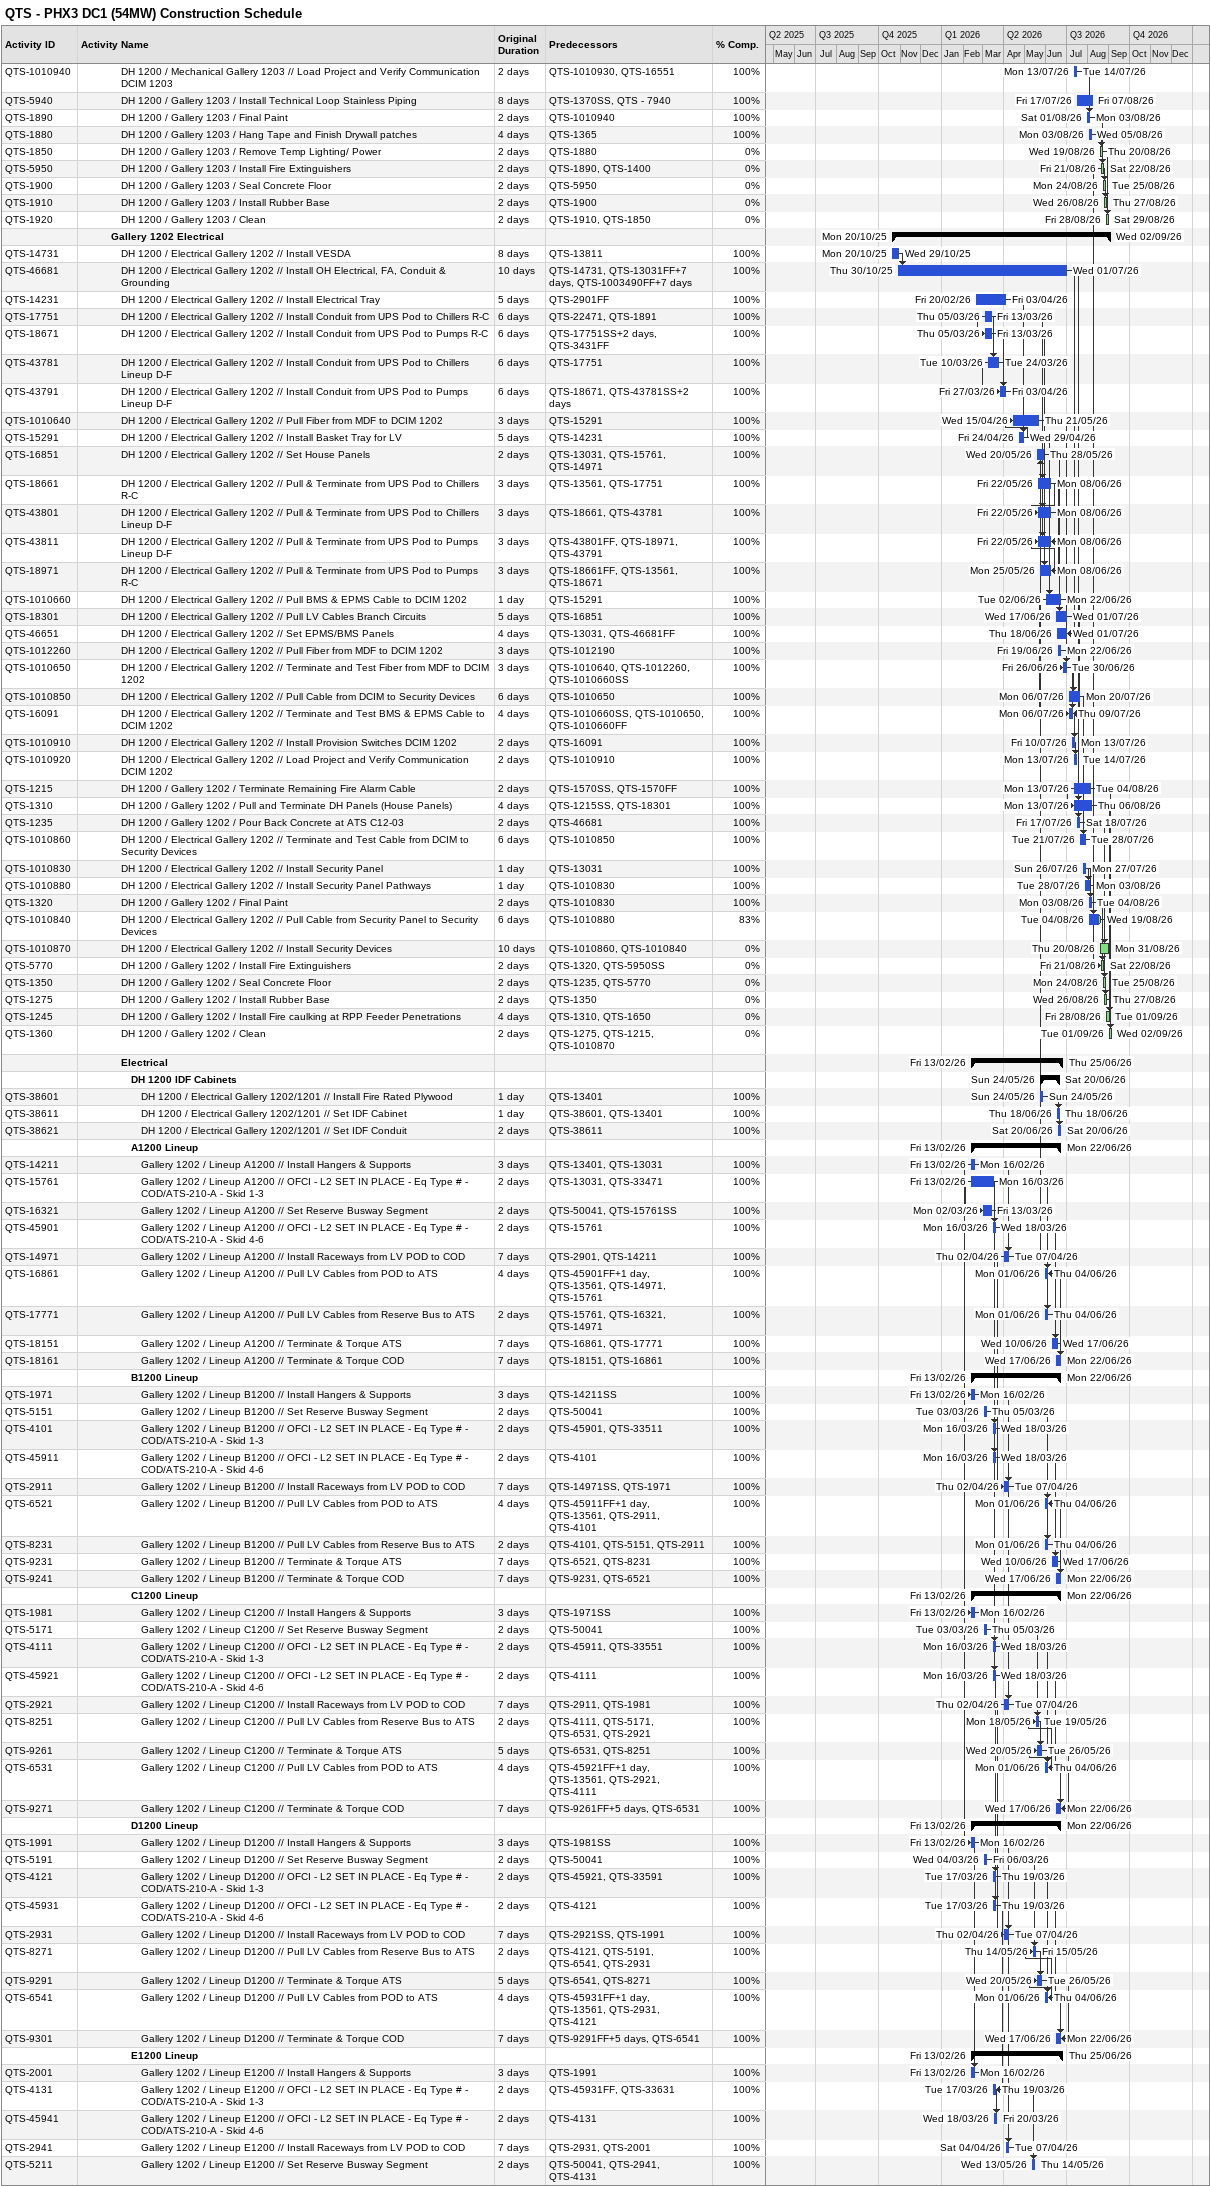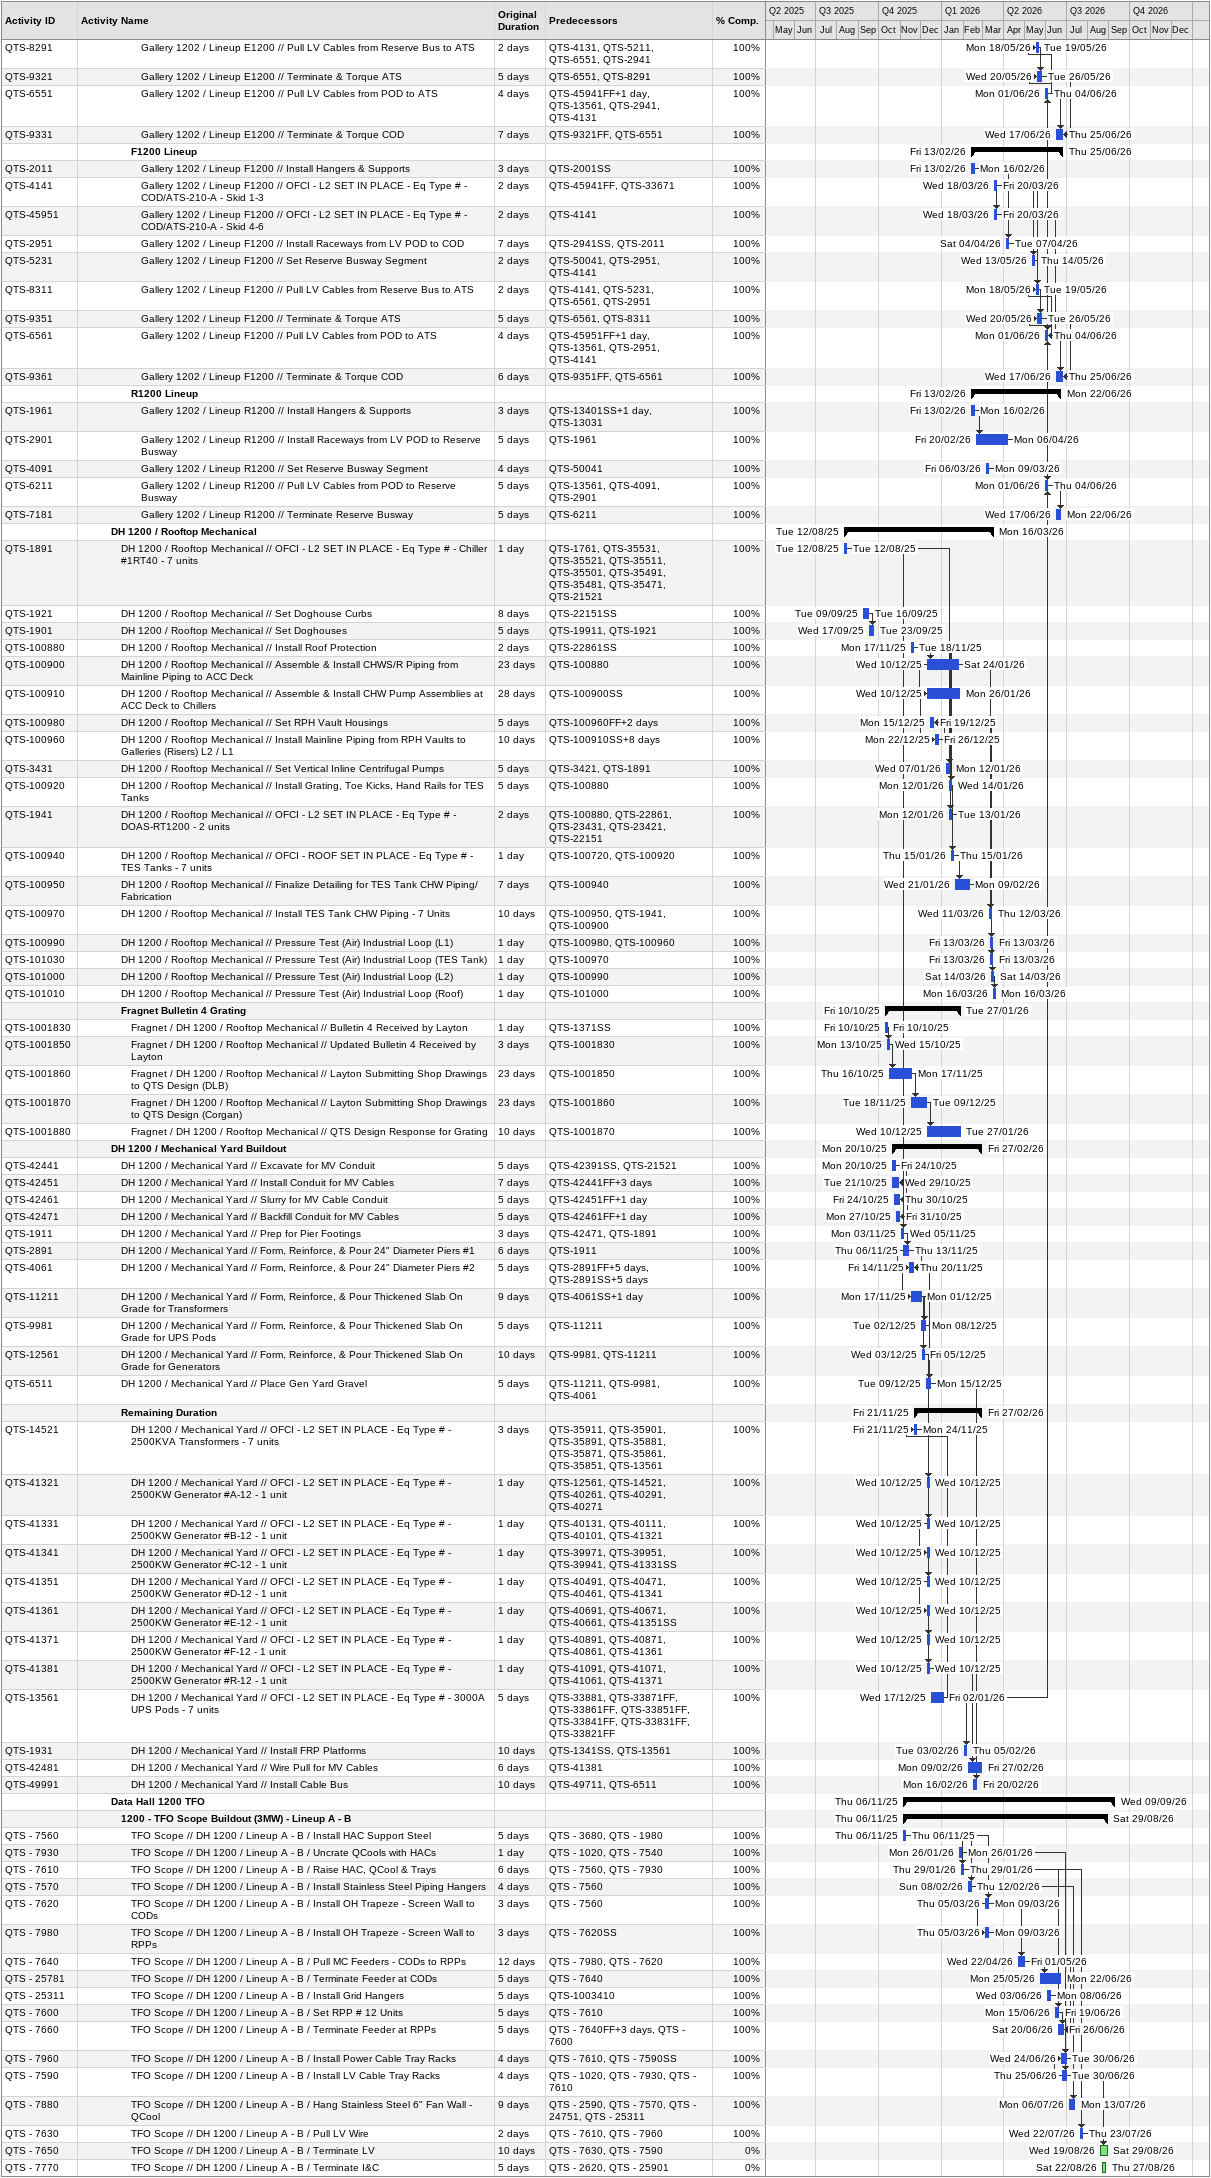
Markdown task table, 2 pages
QTS - PHX3 DC1 (54MW) Construction Schedule

| ID | Level | Task | Original duration | Start | Finish | Predecessors | % complete |
|---|---|---|---|---|---|---|---|
| QTS-1010940 | 5 | DH 1200 / Mechanical Gallery 1203 // Load Project and Verify Communication DCIM 1203 | 2d | 2026-07-13 | 2026-07-14 | QTS-1010930, QTS-16551 | 100 |
| QTS-5940 | 5 | DH 1200 / Gallery 1203 / Install Technical Loop Stainless Piping | 8d | 2026-07-17 | 2026-08-07 | QTS-1370SS, QTS - 7940 | 100 |
| QTS-1890 | 5 | DH 1200 / Gallery 1203 / Final Paint | 2d | 2026-08-01 | 2026-08-03 | QTS-1010940 | 100 |
| QTS-1880 | 5 | DH 1200 / Gallery 1203 / Hang Tape and Finish Drywall patches | 4d | 2026-08-03 | 2026-08-05 | QTS-1365 | 100 |
| QTS-1850 | 5 | DH 1200 / Gallery 1203 / Remove Temp Lighting/ Power | 2d | 2026-08-19 | 2026-08-20 | QTS-1880 | 0 |
| QTS-5950 | 5 | DH 1200 / Gallery 1203 / Install Fire Extinguishers | 2d | 2026-08-21 | 2026-08-22 | QTS-1890, QTS-1400 | 0 |
| QTS-1900 | 5 | DH 1200 / Gallery 1203 / Seal Concrete Floor | 2d | 2026-08-24 | 2026-08-25 | QTS-5950 | 0 |
| QTS-1910 | 5 | DH 1200 / Gallery 1203 / Install Rubber Base | 2d | 2026-08-26 | 2026-08-27 | QTS-1900 | 0 |
| QTS-1920 | 5 | DH 1200 / Gallery 1203 / Clean | 2d | 2026-08-28 | 2026-08-29 | QTS-1910, QTS-1850 | 0 |
|  | 4 | **Gallery 1202 Electrical** |  | 2025-10-20 | 2026-09-02 |  |  |
| QTS-14731 | 5 | DH 1200 / Electrical Gallery 1202 // Install VESDA | 8d | 2025-10-20 | 2025-10-29 | QTS-13811 | 100 |
| QTS-46681 | 5 | DH 1200 / Electrical Gallery 1202 // Install OH Electrical, FA, Conduit & Grounding | 10d | 2025-10-30 | 2026-07-01 | QTS-14731, QTS-13031FF+7d, QTS-1003490FF+7d | 100 |
| QTS-14231 | 5 | DH 1200 / Electrical Gallery 1202 // Install Electrical Tray | 5d | 2026-02-20 | 2026-04-03 | QTS-2901FF | 100 |
| QTS-17751 | 5 | DH 1200 / Electrical Gallery 1202 // Install Conduit from UPS Pod to Chillers R-C | 6d | 2026-03-05 | 2026-03-13 | QTS-22471, QTS-1891 | 100 |
| QTS-18671 | 5 | DH 1200 / Electrical Gallery 1202 // Install Conduit from UPS Pod to Pumps R-C | 6d | 2026-03-05 | 2026-03-13 | QTS-17751SS+2d, QTS-3431FF | 100 |
| QTS-43781 | 5 | DH 1200 / Electrical Gallery 1202 // Install Conduit from UPS Pod to Chillers Lineup D-F | 6d | 2026-03-10 | 2026-03-24 | QTS-17751 | 100 |
| QTS-43791 | 5 | DH 1200 / Electrical Gallery 1202 // Install Conduit from UPS Pod to Pumps Lineup D-F | 6d | 2026-03-27 | 2026-04-03 | QTS-18671, QTS-43781SS+2d | 100 |
| QTS-1010640 | 5 | DH 1200 / Electrical Gallery 1202 // Pull Fiber from MDF to DCIM 1202 | 3d | 2026-04-15 | 2026-05-21 | QTS-15291 | 100 |
| QTS-15291 | 5 | DH 1200 / Electrical Gallery 1202 // Install Basket Tray for LV | 5d | 2026-04-24 | 2026-04-29 | QTS-14231 | 100 |
| QTS-16851 | 5 | DH 1200 / Electrical Gallery 1202 // Set House Panels | 2d | 2026-05-20 | 2026-05-28 | QTS-13031, QTS-15761, QTS-14971 | 100 |
| QTS-18661 | 5 | DH 1200 / Electrical Gallery 1202 // Pull & Terminate from UPS Pod to Chillers R-C | 3d | 2026-05-22 | 2026-06-08 | QTS-13561, QTS-17751 | 100 |
| QTS-43801 | 5 | DH 1200 / Electrical Gallery 1202 // Pull & Terminate from UPS Pod to Chillers Lineup D-F | 3d | 2026-05-22 | 2026-06-08 | QTS-18661, QTS-43781 | 100 |
| QTS-43811 | 5 | DH 1200 / Electrical Gallery 1202 // Pull & Terminate from UPS Pod to Pumps Lineup D-F | 3d | 2026-05-22 | 2026-06-08 | QTS-43801FF, QTS-18971, QTS-43791 | 100 |
| QTS-18971 | 5 | DH 1200 / Electrical Gallery 1202 // Pull & Terminate from UPS Pod to Pumps R-C | 3d | 2026-05-25 | 2026-06-08 | QTS-18661FF, QTS-13561, QTS-18671 | 100 |
| QTS-1010660 | 5 | DH 1200 / Electrical Gallery 1202 // Pull BMS & EPMS Cable to DCIM 1202 | 1d | 2026-06-02 | 2026-06-22 | QTS-15291 | 100 |
| QTS-18301 | 5 | DH 1200 / Electrical Gallery 1202 // Pull LV Cables Branch Circuits | 5d | 2026-06-17 | 2026-07-01 | QTS-16851 | 100 |
| QTS-46651 | 5 | DH 1200 / Electrical Gallery 1202 // Set EPMS/BMS Panels | 4d | 2026-06-18 | 2026-07-01 | QTS-13031, QTS-46681FF | 100 |
| QTS-1012260 | 5 | DH 1200 / Electrical Gallery 1202 // Pull Fiber from MDF to DCIM 1202 | 3d | 2026-06-19 | 2026-06-22 | QTS-1012190 | 100 |
| QTS-1010650 | 5 | DH 1200 / Electrical Gallery 1202 // Terminate and Test Fiber from MDF to DCIM 1202 | 3d | 2026-06-26 | 2026-06-30 | QTS-1010640, QTS-1012260, QTS-1010660SS | 100 |
| QTS-1010850 | 5 | DH 1200 / Electrical Gallery 1202 // Pull Cable from DCIM to Security Devices | 6d | 2026-07-06 | 2026-07-20 | QTS-1010650 | 100 |
| QTS-16091 | 5 | DH 1200 / Electrical Gallery 1202 // Terminate and Test BMS & EPMS Cable to DCIM 1202 | 4d | 2026-07-06 | 2026-07-09 | QTS-1010660SS, QTS-1010650, QTS-1010660FF | 100 |
| QTS-1010910 | 5 | DH 1200 / Electrical Gallery 1202 // Install Provision Switches DCIM 1202 | 2d | 2026-07-10 | 2026-07-13 | QTS-16091 | 100 |
| QTS-1010920 | 5 | DH 1200 / Electrical Gallery 1202 // Load Project and Verify Communication DCIM 1202 | 2d | 2026-07-13 | 2026-07-14 | QTS-1010910 | 100 |
| QTS-1215 | 5 | DH 1200 / Gallery 1202 / Terminate Remaining Fire Alarm Cable | 2d | 2026-07-13 | 2026-08-04 | QTS-1570SS, QTS-1570FF | 100 |
| QTS-1310 | 5 | DH 1200 / Gallery 1202 / Pull and Terminate DH Panels (House Panels) | 4d | 2026-07-13 | 2026-08-06 | QTS-1215SS, QTS-18301 | 100 |
| QTS-1235 | 5 | DH 1200 / Gallery 1202 / Pour Back Concrete at ATS C12-03 | 2d | 2026-07-17 | 2026-07-18 | QTS-46681 | 100 |
| QTS-1010860 | 5 | DH 1200 / Electrical Gallery 1202 // Terminate and Test Cable from DCIM to Security Devices | 6d | 2026-07-21 | 2026-07-28 | QTS-1010850 | 100 |
| QTS-1010830 | 5 | DH 1200 / Electrical Gallery 1202 // Install Security Panel | 1d | 2026-07-26 | 2026-07-27 | QTS-13031 | 100 |
| QTS-1010880 | 5 | DH 1200 / Electrical Gallery 1202 // Install Security Panel Pathways | 1d | 2026-07-28 | 2026-08-03 | QTS-1010830 | 100 |
| QTS-1320 | 5 | DH 1200 / Gallery 1202 / Final Paint | 2d | 2026-08-03 | 2026-08-04 | QTS-1010830 | 100 |
| QTS-1010840 | 5 | DH 1200 / Electrical Gallery 1202 // Pull Cable from Security Panel to Security Devices | 6d | 2026-08-04 | 2026-08-19 | QTS-1010880 | 83 |
| QTS-1010870 | 5 | DH 1200 / Electrical Gallery 1202 // Install Security Devices | 10d | 2026-08-20 | 2026-08-31 | QTS-1010860, QTS-1010840 | 0 |
| QTS-5770 | 5 | DH 1200 / Gallery 1202 / Install Fire Extinguishers | 2d | 2026-08-21 | 2026-08-22 | QTS-1320, QTS-5950SS | 0 |
| QTS-1350 | 5 | DH 1200 / Gallery 1202 / Seal Concrete Floor | 2d | 2026-08-24 | 2026-08-25 | QTS-1235, QTS-5770 | 0 |
| QTS-1275 | 5 | DH 1200 / Gallery 1202 / Install Rubber Base | 2d | 2026-08-26 | 2026-08-27 | QTS-1350 | 0 |
| QTS-1245 | 5 | DH 1200 / Gallery 1202 / Install Fire caulking at RPP Feeder Penetrations | 4d | 2026-08-28 | 2026-09-01 | QTS-1310, QTS-1650 | 0 |
| QTS-1360 | 5 | DH 1200 / Gallery 1202 / Clean | 2d | 2026-09-01 | 2026-09-02 | QTS-1275, QTS-1215, QTS-1010870 | 0 |
|  | 5 | **Electrical** |  | 2026-02-13 | 2026-06-25 |  |  |
|  | 6 | **DH 1200 IDF Cabinets** |  | 2026-05-24 | 2026-06-20 |  |  |
| QTS-38601 | 7 | DH 1200 / Electrical Gallery 1202/1201 // Install Fire Rated Plywood | 1d | 2026-05-24 | 2026-05-24 | QTS-13401 | 100 |
| QTS-38611 | 7 | DH 1200 / Electrical Gallery 1202/1201 // Set IDF Cabinet | 1d | 2026-06-18 | 2026-06-18 | QTS-38601, QTS-13401 | 100 |
| QTS-38621 | 7 | DH 1200 / Electrical Gallery 1202/1201 // Set IDF Conduit | 2d | 2026-06-20 | 2026-06-20 | QTS-38611 | 100 |
|  | 6 | **A1200 Lineup** |  | 2026-02-13 | 2026-06-22 |  |  |
| QTS-14211 | 7 | Gallery 1202 / Lineup A1200 // Install Hangers & Supports | 3d | 2026-02-13 | 2026-02-16 | QTS-13401, QTS-13031 | 100 |
| QTS-15761 | 7 | Gallery 1202 / Lineup A1200 // OFCI - L2 SET IN PLACE - Eq Type # - COD/ATS-210-A - Skid 1-3 | 2d | 2026-02-13 | 2026-03-16 | QTS-13031, QTS-33471 | 100 |
| QTS-16321 | 7 | Gallery 1202 / Lineup A1200 // Set Reserve Busway Segment | 2d | 2026-03-02 | 2026-03-13 | QTS-50041, QTS-15761SS | 100 |
| QTS-45901 | 7 | Gallery 1202 / Lineup A1200 // OFCI - L2 SET IN PLACE - Eq Type # - COD/ATS-210-A - Skid 4-6 | 2d | 2026-03-16 | 2026-03-18 | QTS-15761 | 100 |
| QTS-14971 | 7 | Gallery 1202 / Lineup A1200 // Install Raceways from LV POD to COD | 7d | 2026-04-02 | 2026-04-07 | QTS-2901, QTS-14211 | 100 |
| QTS-16861 | 7 | Gallery 1202 / Lineup A1200 // Pull LV Cables from POD to ATS | 4d | 2026-06-01 | 2026-06-04 | QTS-45901FF+1d, QTS-13561, QTS-14971, QTS-15761 | 100 |
| QTS-17771 | 7 | Gallery 1202 / Lineup A1200 // Pull LV Cables from Reserve Bus to ATS | 2d | 2026-06-01 | 2026-06-04 | QTS-15761, QTS-16321, QTS-14971 | 100 |
| QTS-18151 | 7 | Gallery 1202 / Lineup A1200 // Terminate & Torque ATS | 7d | 2026-06-10 | 2026-06-17 | QTS-16861, QTS-17771 | 100 |
| QTS-18161 | 7 | Gallery 1202 / Lineup A1200 // Terminate & Torque COD | 7d | 2026-06-17 | 2026-06-22 | QTS-18151, QTS-16861 | 100 |
|  | 6 | **B1200 Lineup** |  | 2026-02-13 | 2026-06-22 |  |  |
| QTS-1971 | 7 | Gallery 1202 / Lineup B1200 // Install Hangers & Supports | 3d | 2026-02-13 | 2026-02-16 | QTS-14211SS | 100 |
| QTS-5151 | 7 | Gallery 1202 / Lineup B1200 // Set Reserve Busway Segment | 2d | 2026-03-03 | 2026-03-05 | QTS-50041 | 100 |
| QTS-4101 | 7 | Gallery 1202 / Lineup B1200 // OFCI - L2 SET IN PLACE - Eq Type # - COD/ATS-210-A - Skid 1-3 | 2d | 2026-03-16 | 2026-03-18 | QTS-45901, QTS-33511 | 100 |
| QTS-45911 | 7 | Gallery 1202 / Lineup B1200 // OFCI - L2 SET IN PLACE - Eq Type # - COD/ATS-210-A - Skid 4-6 | 2d | 2026-03-16 | 2026-03-18 | QTS-4101 | 100 |
| QTS-2911 | 7 | Gallery 1202 / Lineup B1200 // Install Raceways from LV POD to COD | 7d | 2026-04-02 | 2026-04-07 | QTS-14971SS, QTS-1971 | 100 |
| QTS-6521 | 7 | Gallery 1202 / Lineup B1200 // Pull LV Cables from POD to ATS | 4d | 2026-06-01 | 2026-06-04 | QTS-45911FF+1d, QTS-13561, QTS-2911, QTS-4101 | 100 |
| QTS-8231 | 7 | Gallery 1202 / Lineup B1200 // Pull LV Cables from Reserve Bus to ATS | 2d | 2026-06-01 | 2026-06-04 | QTS-4101, QTS-5151, QTS-2911 | 100 |
| QTS-9231 | 7 | Gallery 1202 / Lineup B1200 // Terminate & Torque ATS | 7d | 2026-06-10 | 2026-06-17 | QTS-6521, QTS-8231 | 100 |
| QTS-9241 | 7 | Gallery 1202 / Lineup B1200 // Terminate & Torque COD | 7d | 2026-06-17 | 2026-06-22 | QTS-9231, QTS-6521 | 100 |
|  | 6 | **C1200 Lineup** |  | 2026-02-13 | 2026-06-22 |  |  |
| QTS-1981 | 7 | Gallery 1202 / Lineup C1200 // Install Hangers & Supports | 3d | 2026-02-13 | 2026-02-16 | QTS-1971SS | 100 |
| QTS-5171 | 7 | Gallery 1202 / Lineup C1200 // Set Reserve Busway Segment | 2d | 2026-03-03 | 2026-03-05 | QTS-50041 | 100 |
| QTS-4111 | 7 | Gallery 1202 / Lineup C1200 // OFCI - L2 SET IN PLACE - Eq Type # - COD/ATS-210-A - Skid 1-3 | 2d | 2026-03-16 | 2026-03-18 | QTS-45911, QTS-33551 | 100 |
| QTS-45921 | 7 | Gallery 1202 / Lineup C1200 // OFCI - L2 SET IN PLACE - Eq Type # - COD/ATS-210-A - Skid 4-6 | 2d | 2026-03-16 | 2026-03-18 | QTS-4111 | 100 |
| QTS-2921 | 7 | Gallery 1202 / Lineup C1200 // Install Raceways from LV POD to COD | 7d | 2026-04-02 | 2026-04-07 | QTS-2911, QTS-1981 | 100 |
| QTS-8251 | 7 | Gallery 1202 / Lineup C1200 // Pull LV Cables from Reserve Bus to ATS | 2d | 2026-05-18 | 2026-05-19 | QTS-4111, QTS-5171, QTS-6531, QTS-2921 | 100 |
| QTS-9261 | 7 | Gallery 1202 / Lineup C1200 // Terminate & Torque ATS | 5d | 2026-05-20 | 2026-05-26 | QTS-6531, QTS-8251 | 100 |
| QTS-6531 | 7 | Gallery 1202 / Lineup C1200 // Pull LV Cables from POD to ATS | 4d | 2026-06-01 | 2026-06-04 | QTS-45921FF+1d, QTS-13561, QTS-2921, QTS-4111 | 100 |
| QTS-9271 | 7 | Gallery 1202 / Lineup C1200 // Terminate & Torque COD | 7d | 2026-06-17 | 2026-06-22 | QTS-9261FF+5d, QTS-6531 | 100 |
|  | 6 | **D1200 Lineup** |  | 2026-02-13 | 2026-06-22 |  |  |
| QTS-1991 | 7 | Gallery 1202 / Lineup D1200 // Install Hangers & Supports | 3d | 2026-02-13 | 2026-02-16 | QTS-1981SS | 100 |
| QTS-5191 | 7 | Gallery 1202 / Lineup D1200 // Set Reserve Busway Segment | 2d | 2026-03-04 | 2026-03-06 | QTS-50041 | 100 |
| QTS-4121 | 7 | Gallery 1202 / Lineup D1200 // OFCI - L2 SET IN PLACE - Eq Type # - COD/ATS-210-A - Skid 1-3 | 2d | 2026-03-17 | 2026-03-19 | QTS-45921, QTS-33591 | 100 |
| QTS-45931 | 7 | Gallery 1202 / Lineup D1200 // OFCI - L2 SET IN PLACE - Eq Type # - COD/ATS-210-A - Skid 4-6 | 2d | 2026-03-17 | 2026-03-19 | QTS-4121 | 100 |
| QTS-2931 | 7 | Gallery 1202 / Lineup D1200 // Install Raceways from LV POD to COD | 7d | 2026-04-02 | 2026-04-07 | QTS-2921SS, QTS-1991 | 100 |
| QTS-8271 | 7 | Gallery 1202 / Lineup D1200 // Pull LV Cables from Reserve Bus to ATS | 2d | 2026-05-14 | 2026-05-15 | QTS-4121, QTS-5191, QTS-6541, QTS-2931 | 100 |
| QTS-9291 | 7 | Gallery 1202 / Lineup D1200 // Terminate & Torque ATS | 5d | 2026-05-20 | 2026-05-26 | QTS-6541, QTS-8271 | 100 |
| QTS-6541 | 7 | Gallery 1202 / Lineup D1200 // Pull LV Cables from POD to ATS | 4d | 2026-06-01 | 2026-06-04 | QTS-45931FF+1d, QTS-13561, QTS-2931, QTS-4121 | 100 |
| QTS-9301 | 7 | Gallery 1202 / Lineup D1200 // Terminate & Torque COD | 7d | 2026-06-17 | 2026-06-22 | QTS-9291FF+5d, QTS-6541 | 100 |
|  | 6 | **E1200 Lineup** |  | 2026-02-13 | 2026-06-25 |  |  |
| QTS-2001 | 7 | Gallery 1202 / Lineup E1200 // Install Hangers & Supports | 3d | 2026-02-13 | 2026-02-16 | QTS-1991 | 100 |
| QTS-4131 | 7 | Gallery 1202 / Lineup E1200 // OFCI - L2 SET IN PLACE - Eq Type # - COD/ATS-210-A - Skid 1-3 | 2d | 2026-03-17 | 2026-03-19 | QTS-45931FF, QTS-33631 | 100 |
| QTS-45941 | 7 | Gallery 1202 / Lineup E1200 // OFCI - L2 SET IN PLACE - Eq Type # - COD/ATS-210-A - Skid 4-6 | 2d | 2026-03-18 | 2026-03-20 | QTS-4131 | 100 |
| QTS-2941 | 7 | Gallery 1202 / Lineup E1200 // Install Raceways from LV POD to COD | 7d | 2026-04-04 | 2026-04-07 | QTS-2931, QTS-2001 | 100 |
| QTS-5211 | 7 | Gallery 1202 / Lineup E1200 // Set Reserve Busway Segment | 2d | 2026-05-13 | 2026-05-14 | QTS-50041, QTS-2941, QTS-4131 | 100 |
| QTS-8291 | 7 | Gallery 1202 / Lineup E1200 // Pull LV Cables from Reserve Bus to ATS | 2d | 2026-05-18 | 2026-05-19 | QTS-4131, QTS-5211, QTS-6551, QTS-2941 | 100 |
| QTS-9321 | 7 | Gallery 1202 / Lineup E1200 // Terminate & Torque ATS | 5d | 2026-05-20 | 2026-05-26 | QTS-6551, QTS-8291 | 100 |
| QTS-6551 | 7 | Gallery 1202 / Lineup E1200 // Pull LV Cables from POD to ATS | 4d | 2026-06-01 | 2026-06-04 | QTS-45941FF+1d, QTS-13561, QTS-2941, QTS-4131 | 100 |
| QTS-9331 | 7 | Gallery 1202 / Lineup E1200 // Terminate & Torque COD | 7d | 2026-06-17 | 2026-06-25 | QTS-9321FF, QTS-6551 | 100 |
|  | 6 | **F1200 Lineup** |  | 2026-02-13 | 2026-06-25 |  |  |
| QTS-2011 | 7 | Gallery 1202 / Lineup F1200 // Install Hangers & Supports | 3d | 2026-02-13 | 2026-02-16 | QTS-2001SS | 100 |
| QTS-4141 | 7 | Gallery 1202 / Lineup F1200 // OFCI - L2 SET IN PLACE - Eq Type # - COD/ATS-210-A - Skid 1-3 | 2d | 2026-03-18 | 2026-03-20 | QTS-45941FF, QTS-33671 | 100 |
| QTS-45951 | 7 | Gallery 1202 / Lineup F1200 // OFCI - L2 SET IN PLACE - Eq Type # - COD/ATS-210-A - Skid 4-6 | 2d | 2026-03-18 | 2026-03-20 | QTS-4141 | 100 |
| QTS-2951 | 7 | Gallery 1202 / Lineup F1200 // Install Raceways from LV POD to COD | 7d | 2026-04-04 | 2026-04-07 | QTS-2941SS, QTS-2011 | 100 |
| QTS-5231 | 7 | Gallery 1202 / Lineup F1200 // Set Reserve Busway Segment | 2d | 2026-05-13 | 2026-05-14 | QTS-50041, QTS-2951, QTS-4141 | 100 |
| QTS-8311 | 7 | Gallery 1202 / Lineup F1200 // Pull LV Cables from Reserve Bus to ATS | 2d | 2026-05-18 | 2026-05-19 | QTS-4141, QTS-5231, QTS-6561, QTS-2951 | 100 |
| QTS-9351 | 7 | Gallery 1202 / Lineup F1200 // Terminate & Torque ATS | 5d | 2026-05-20 | 2026-05-26 | QTS-6561, QTS-8311 | 100 |
| QTS-6561 | 7 | Gallery 1202 / Lineup F1200 // Pull LV Cables from POD to ATS | 4d | 2026-06-01 | 2026-06-04 | QTS-45951FF+1d, QTS-13561, QTS-2951, QTS-4141 | 100 |
| QTS-9361 | 7 | Gallery 1202 / Lineup F1200 // Terminate & Torque COD | 6d | 2026-06-17 | 2026-06-25 | QTS-9351FF, QTS-6561 | 100 |
|  | 6 | **R1200 Lineup** |  | 2026-02-13 | 2026-06-22 |  |  |
| QTS-1961 | 7 | Gallery 1202 / Lineup R1200 // Install Hangers & Supports | 3d | 2026-02-13 | 2026-02-16 | QTS-13401SS+1d, QTS-13031 | 100 |
| QTS-2901 | 7 | Gallery 1202 / Lineup R1200 // Install Raceways from LV POD to Reserve Busway | 5d | 2026-02-20 | 2026-04-06 | QTS-1961 | 100 |
| QTS-4091 | 7 | Gallery 1202 / Lineup R1200 // Set Reserve Busway Segment | 4d | 2026-03-06 | 2026-03-09 | QTS-50041 | 100 |
| QTS-6211 | 7 | Gallery 1202 / Lineup R1200 // Pull LV Cables from POD to Reserve Busway | 5d | 2026-06-01 | 2026-06-04 | QTS-13561, QTS-4091, QTS-2901 | 100 |
| QTS-7181 | 7 | Gallery 1202 / Lineup R1200 // Terminate Reserve Busway | 5d | 2026-06-17 | 2026-06-22 | QTS-6211 | 100 |
|  | 4 | **DH 1200 / Rooftop Mechanical** |  | 2025-08-12 | 2026-03-16 |  |  |
| QTS-1891 | 5 | DH 1200 / Rooftop Mechanical // OFCI - L2 SET IN PLACE - Eq Type # - Chiller #1RT40 - 7 units | 1d | 2025-08-12 | 2025-08-12 | QTS-1761, QTS-35531, QTS-35521, QTS-35511, QTS-35501, QTS-35491, QTS-35481, QTS-35471, QTS-21521 | 100 |
| QTS-1921 | 5 | DH 1200 / Rooftop Mechanical // Set Doghouse Curbs | 8d | 2025-09-09 | 2025-09-16 | QTS-22151SS | 100 |
| QTS-1901 | 5 | DH 1200 / Rooftop Mechanical // Set Doghouses | 5d | 2025-09-17 | 2025-09-23 | QTS-19911, QTS-1921 | 100 |
| QTS-100880 | 5 | DH 1200 / Rooftop Mechanical // Install Roof Protection | 2d | 2025-11-17 | 2025-11-18 | QTS-22861SS | 100 |
| QTS-100900 | 5 | DH 1200 / Rooftop Mechanical // Assemble & Install CHWS/R Piping from Mainline Piping to ACC Deck | 23d | 2025-12-10 | 2026-01-24 | QTS-100880 | 100 |
| QTS-100910 | 5 | DH 1200 / Rooftop Mechanical // Assemble & Install CHW Pump Assemblies at ACC Deck to Chillers | 28d | 2025-12-10 | 2026-01-26 | QTS-100900SS | 100 |
| QTS-100980 | 5 | DH 1200 / Rooftop Mechanical // Set RPH Vault Housings | 5d | 2025-12-15 | 2025-12-19 | QTS-100960FF+2d | 100 |
| QTS-100960 | 5 | DH 1200 / Rooftop Mechanical // Install Mainline Piping from RPH Vaults to Galleries (Risers) L2 / L1 | 10d | 2025-12-22 | 2025-12-26 | QTS-100910SS+8d | 100 |
| QTS-3431 | 5 | DH 1200 / Rooftop Mechanical // Set Vertical Inline Centrifugal Pumps | 5d | 2026-01-07 | 2026-01-12 | QTS-3421, QTS-1891 | 100 |
| QTS-100920 | 5 | DH 1200 / Rooftop Mechanical // Install Grating, Toe Kicks, Hand Rails for TES Tanks | 5d | 2026-01-12 | 2026-01-14 | QTS-100880 | 100 |
| QTS-1941 | 5 | DH 1200 / Rooftop Mechanical // OFCI - L2 SET IN PLACE - Eq Type # - DOAS-RT1200 - 2 units | 2d | 2026-01-12 | 2026-01-13 | QTS-100880, QTS-22861, QTS-23431, QTS-23421, QTS-22151 | 100 |
| QTS-100940 | 5 | DH 1200 / Rooftop Mechanical // OFCI - ROOF SET IN PLACE - Eq Type # - TES Tanks - 7 units | 1d | 2026-01-15 | 2026-01-15 | QTS-100720, QTS-100920 | 100 |
| QTS-100950 | 5 | DH 1200 / Rooftop Mechanical // Finalize Detailing for TES Tank CHW Piping/ Fabrication | 7d | 2026-01-21 | 2026-02-09 | QTS-100940 | 100 |
| QTS-100970 | 5 | DH 1200 / Rooftop Mechanical // Install TES Tank CHW Piping - 7 Units | 10d | 2026-03-11 | 2026-03-12 | QTS-100950, QTS-1941, QTS-100900 | 100 |
| QTS-100990 | 5 | DH 1200 / Rooftop Mechanical // Pressure Test (Air) Industrial Loop (L1) | 1d | 2026-03-13 | 2026-03-13 | QTS-100980, QTS-100960 | 100 |
| QTS-101030 | 5 | DH 1200 / Rooftop Mechanical // Pressure Test (Air) Industrial Loop (TES Tank) | 1d | 2026-03-13 | 2026-03-13 | QTS-100970 | 100 |
| QTS-101000 | 5 | DH 1200 / Rooftop Mechanical // Pressure Test (Air) Industrial Loop (L2) | 1d | 2026-03-14 | 2026-03-14 | QTS-100990 | 100 |
| QTS-101010 | 5 | DH 1200 / Rooftop Mechanical // Pressure Test (Air) Industrial Loop (Roof) | 1d | 2026-03-16 | 2026-03-16 | QTS-101000 | 100 |
|  | 5 | **Fragnet Bulletin 4 Grating** |  | 2025-10-10 | 2026-01-27 |  |  |
| QTS-1001830 | 6 | Fragnet / DH 1200 / Rooftop Mechanical // Bulletin 4 Received by Layton | 1d | 2025-10-10 | 2025-10-10 | QTS-1371SS | 100 |
| QTS-1001850 | 6 | Fragnet / DH 1200 / Rooftop Mechanical // Updated Bulletin 4 Received by Layton | 3d | 2025-10-13 | 2025-10-15 | QTS-1001830 | 100 |
| QTS-1001860 | 6 | Fragnet / DH 1200 / Rooftop Mechanical // Layton Submitting Shop Drawings to QTS Design (DLB) | 23d | 2025-10-16 | 2025-11-17 | QTS-1001850 | 100 |
| QTS-1001870 | 6 | Fragnet / DH 1200 / Rooftop Mechanical // Layton Submitting Shop Drawings to QTS Design (Corgan) | 23d | 2025-11-18 | 2025-12-09 | QTS-1001860 | 100 |
| QTS-1001880 | 6 | Fragnet / DH 1200 / Rooftop Mechanical // QTS Design Response for Grating | 10d | 2025-12-10 | 2026-01-27 | QTS-1001870 | 100 |
|  | 4 | **DH 1200 / Mechanical Yard Buildout** |  | 2025-10-20 | 2026-02-27 |  |  |
| QTS-42441 | 5 | DH 1200 / Mechanical Yard // Excavate for MV Conduit | 5d | 2025-10-20 | 2025-10-24 | QTS-42391SS, QTS-21521 | 100 |
| QTS-42451 | 5 | DH 1200 / Mechanical Yard // Install Conduit for MV Cables | 7d | 2025-10-21 | 2025-10-29 | QTS-42441FF+3d | 100 |
| QTS-42461 | 5 | DH 1200 / Mechanical Yard // Slurry for MV Cable Conduit | 5d | 2025-10-24 | 2025-10-30 | QTS-42451FF+1d | 100 |
| QTS-42471 | 5 | DH 1200 / Mechanical Yard // Backfill Conduit for MV Cables | 5d | 2025-10-27 | 2025-10-31 | QTS-42461FF+1d | 100 |
| QTS-1911 | 5 | DH 1200 / Mechanical Yard // Prep for Pier Footings | 3d | 2025-11-03 | 2025-11-05 | QTS-42471, QTS-1891 | 100 |
| QTS-2891 | 5 | DH 1200 / Mechanical Yard // Form, Reinforce, & Pour 24" Diameter Piers #1 | 6d | 2025-11-06 | 2025-11-13 | QTS-1911 | 100 |
| QTS-4061 | 5 | DH 1200 / Mechanical Yard // Form, Reinforce, & Pour 24" Diameter Piers #2 | 5d | 2025-11-14 | 2025-11-20 | QTS-2891FF+5d, QTS-2891SS+5d | 100 |
| QTS-11211 | 5 | DH 1200 / Mechanical Yard // Form, Reinforce, & Pour Thickened Slab On Grade for Transformers | 9d | 2025-11-17 | 2025-12-01 | QTS-4061SS+1d | 100 |
| QTS-9981 | 5 | DH 1200 / Mechanical Yard // Form, Reinforce, & Pour Thickened Slab On Grade for UPS Pods | 5d | 2025-12-02 | 2025-12-08 | QTS-11211 | 100 |
| QTS-12561 | 5 | DH 1200 / Mechanical Yard // Form, Reinforce, & Pour Thickened Slab On Grade for Generators | 10d | 2025-12-03 | 2025-12-05 | QTS-9981, QTS-11211 | 100 |
| QTS-6511 | 5 | DH 1200 / Mechanical Yard // Place Gen Yard Gravel | 5d | 2025-12-09 | 2025-12-15 | QTS-11211, QTS-9981, QTS-4061 | 100 |
|  | 5 | **Remaining Duration** |  | 2025-11-21 | 2026-02-27 |  |  |
| QTS-14521 | 6 | DH 1200 / Mechanical Yard // OFCI - L2 SET IN PLACE - Eq Type # - 2500KVA Transformers - 7 units | 3d | 2025-11-21 | 2025-11-24 | QTS-35911, QTS-35901, QTS-35891, QTS-35881, QTS-35871, QTS-35861, QTS-35851, QTS-13561 | 100 |
| QTS-41321 | 6 | DH 1200 / Mechanical Yard // OFCI - L2 SET IN PLACE - Eq Type # - 2500KW Generator #A-12 - 1 unit | 1d | 2025-12-10 | 2025-12-10 | QTS-12561, QTS-14521, QTS-40261, QTS-40291, QTS-40271 | 100 |
| QTS-41331 | 6 | DH 1200 / Mechanical Yard // OFCI - L2 SET IN PLACE - Eq Type # - 2500KW Generator #B-12 - 1 unit | 1d | 2025-12-10 | 2025-12-10 | QTS-40131, QTS-40111, QTS-40101, QTS-41321 | 100 |
| QTS-41341 | 6 | DH 1200 / Mechanical Yard // OFCI - L2 SET IN PLACE - Eq Type # - 2500KW Generator #C-12 - 1 unit | 1d | 2025-12-10 | 2025-12-10 | QTS-39971, QTS-39951, QTS-39941, QTS-41331SS | 100 |
| QTS-41351 | 6 | DH 1200 / Mechanical Yard // OFCI - L2 SET IN PLACE - Eq Type # - 2500KW Generator #D-12 - 1 unit | 1d | 2025-12-10 | 2025-12-10 | QTS-40491, QTS-40471, QTS-40461, QTS-41341 | 100 |
| QTS-41361 | 6 | DH 1200 / Mechanical Yard // OFCI - L2 SET IN PLACE - Eq Type # - 2500KW Generator #E-12 - 1 unit | 1d | 2025-12-10 | 2025-12-10 | QTS-40691, QTS-40671, QTS-40661, QTS-41351SS | 100 |
| QTS-41371 | 6 | DH 1200 / Mechanical Yard // OFCI - L2 SET IN PLACE - Eq Type # - 2500KW Generator #F-12 - 1 unit | 1d | 2025-12-10 | 2025-12-10 | QTS-40891, QTS-40871, QTS-40861, QTS-41361 | 100 |
| QTS-41381 | 6 | DH 1200 / Mechanical Yard // OFCI - L2 SET IN PLACE - Eq Type # - 2500KW Generator #R-12 - 1 unit | 1d | 2025-12-10 | 2025-12-10 | QTS-41091, QTS-41071, QTS-41061, QTS-41371 | 100 |
| QTS-13561 | 6 | DH 1200 / Mechanical Yard // OFCI - L2 SET IN PLACE - Eq Type # - 3000A UPS Pods - 7 units | 5d | 2025-12-17 | 2026-01-02 | QTS-33881, QTS-33871FF, QTS-33861FF, QTS-33851FF, QTS-33841FF, QTS-33831FF, QTS-33821FF | 100 |
| QTS-1931 | 6 | DH 1200 / Mechanical Yard // Install FRP Platforms | 10d | 2026-02-03 | 2026-02-05 | QTS-1341SS, QTS-13561 | 100 |
| QTS-42481 | 6 | DH 1200 / Mechanical Yard // Wire Pull for MV Cables | 6d | 2026-02-09 | 2026-02-27 | QTS-41381 | 100 |
| QTS-49991 | 6 | DH 1200 / Mechanical Yard // Install Cable Bus | 10d | 2026-02-16 | 2026-02-20 | QTS-49711, QTS-6511 | 100 |
|  | 4 | **Data Hall 1200 TFO** |  | 2025-11-06 | 2026-09-09 |  |  |
|  | 5 | **1200 - TFO Scope Buildout (3MW) - Lineup A - B** |  | 2025-11-06 | 2026-08-29 |  |  |
| QTS - 7560 | 6 | TFO Scope // DH 1200 / Lineup A - B / Install HAC Support Steel | 5d | 2025-11-06 | 2025-11-06 | QTS - 3680, QTS - 1980 | 100 |
| QTS - 7930 | 6 | TFO Scope // DH 1200 / Lineup A - B / Uncrate QCools with HACs | 1d | 2026-01-26 | 2026-01-26 | QTS - 1020, QTS - 7540 | 100 |
| QTS - 7610 | 6 | TFO Scope // DH 1200 / Lineup A - B / Raise HAC, QCool & Trays | 6d | 2026-01-29 | 2026-01-29 | QTS - 7560, QTS - 7930 | 100 |
| QTS - 7570 | 6 | TFO Scope // DH 1200 / Lineup A - B / Install Stainless Steel Piping Hangers | 4d | 2026-02-08 | 2026-02-12 | QTS - 7560 | 100 |
| QTS - 7620 | 6 | TFO Scope // DH 1200 / Lineup A - B / Install OH Trapeze - Screen Wall to CODs | 3d | 2026-03-05 | 2026-03-09 | QTS - 7560 | 100 |
| QTS - 7980 | 6 | TFO Scope // DH 1200 / Lineup A - B / Install OH Trapeze - Screen Wall to RPPs | 3d | 2026-03-05 | 2026-03-09 | QTS - 7620SS | 100 |
| QTS - 7640 | 6 | TFO Scope // DH 1200 / Lineup A - B / Pull MC Feeders - CODs to RPPs | 12d | 2026-04-22 | 2026-05-01 | QTS - 7980, QTS - 7620 | 100 |
| QTS - 25781 | 6 | TFO Scope // DH 1200 / Lineup A - B / Terminate Feeder at CODs | 5d | 2026-05-25 | 2026-06-22 | QTS - 7640 | 100 |
| QTS - 25311 | 6 | TFO Scope // DH 1200 / Lineup A - B / Install Grid Hangers | 5d | 2026-06-03 | 2026-06-08 | QTS-1003410 | 100 |
| QTS - 7600 | 6 | TFO Scope // DH 1200 / Lineup A - B / Set RPP # 12 Units | 5d | 2026-06-15 | 2026-06-19 | QTS - 7610 | 100 |
| QTS - 7660 | 6 | TFO Scope // DH 1200 / Lineup A - B / Terminate Feeder at RPPs | 5d | 2026-06-20 | 2026-06-26 | QTS - 7640FF+3d, QTS - 7600 | 100 |
| QTS - 7960 | 6 | TFO Scope // DH 1200 / Lineup A - B / Install Power Cable Tray Racks | 4d | 2026-06-24 | 2026-06-30 | QTS - 7610, QTS - 7590SS | 100 |
| QTS - 7590 | 6 | TFO Scope // DH 1200 / Lineup A - B / Install LV Cable Tray Racks | 4d | 2026-06-25 | 2026-06-30 | QTS - 1020, QTS - 7930, QTS - 7610 | 100 |
| QTS - 7880 | 6 | TFO Scope // DH 1200 / Lineup A - B / Hang Stainless Steel 6" Fan Wall - QCool | 9d | 2026-07-06 | 2026-07-13 | QTS - 2590, QTS - 7570, QTS - 24751, QTS - 25311 | 100 |
| QTS - 7630 | 6 | TFO Scope // DH 1200 / Lineup A - B / Pull LV Wire | 2d | 2026-07-22 | 2026-07-23 | QTS - 7610, QTS - 7960 | 100 |
| QTS - 7650 | 6 | TFO Scope // DH 1200 / Lineup A - B / Terminate LV | 10d | 2026-08-19 | 2026-08-29 | QTS - 7630, QTS - 7590 | 0 |
| QTS - 7770 | 6 | TFO Scope // DH 1200 / Lineup A - B / Terminate I&C | 5d | 2026-08-22 | 2026-08-27 | QTS - 2620, QTS - 25901 | 0 |
